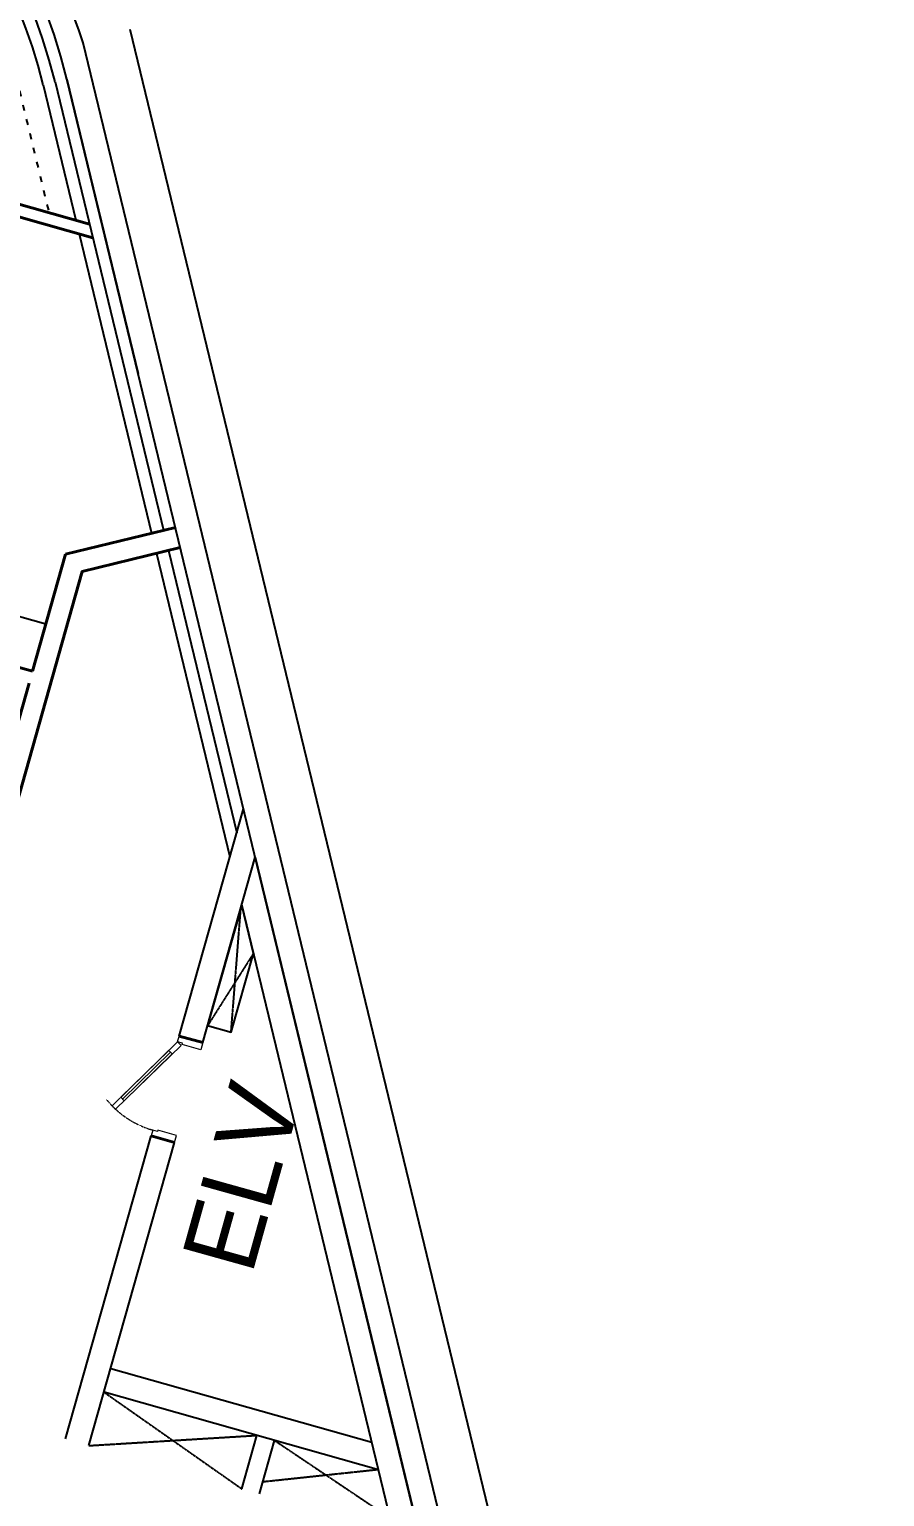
# Model space of a CAD drawing. Header units: millimetres. Extents: x -361702973 to 361248309, y -278557090 to 278849308.
# Drawn here: x 146831 to 153836, y 143999 to 156013 of the extents above; entities that cross this region are included whole.
import ezdxf

# ---------------------------------------------------------------- set-up
doc = ezdxf.new("R2010")
doc.units = ezdxf.units.MM
doc.header["$MEASUREMENT"] = 0
for name, pattern in [('ACAD_ISO03W100', [30, 12, -18]), ('HIDDEN', [0.375, 0.25, -0.125]), ('Xref_ST_MBDV Cot vach 30.7.2022$0$HIDDEN', [0.375, 0.25, -0.125])]:
    doc.linetypes.add(name, pattern=pattern)
for name, color, linetype in [('A-ANNO-ROOM', 50, 'Continuous'), ('A-CORE-OTLN', 160, 'Continuous'), ('IDEA - dim', 251, 'Continuous'), ('KT-Net manh', 139, 'Continuous'), ('KT-Tuong', 1, 'Continuous'), ('Xref_NT1+NT2_MBDV Cot vach_220729$0$ccu12-Thay', 7, 'Continuous'), ('Xref_ST_MBDV Cot vach 30.7.2022$0$KT-Khuat', 9, 'Xref_ST_MBDV Cot vach 30.7.2022$0$HIDDEN'), ('Xref_ST_MBDV Cot vach 30.7.2022$0$KT-Thay', 7, 'Continuous')]:
    doc.layers.add(name, color=color, linetype=linetype)
doc.layers.add('CUA', color=37, linetype='Continuous', lineweight=13)
doc.layers.add('KT-Net cat', color=1, linetype='Continuous', lineweight=40)
doc.styles.add('220126_HDN_HBA typical plan$0$211210_HDN_HBA_TYPICAL PLAN CORE OPT 1$0$HBA-Text', font='GOTHIC.TTF')

# ---------------------------------------------------------------- blocks, each defined once
blk = doc.blocks.new('A$C21AF0CCA')
at = {"layer": 'A-ANNO-ROOM', "insert": (1197.56892258345, 814.6835720778872), "char_height": 600, "attachment_point": 2, "rotation": 0.10542954816276216, "style": '220126_HDN_HBA typical plan$0$211210_HDN_HBA_TYPICAL PLAN CORE OPT 1$0$HBA-Text'}
blk.add_mtext_dynamic_manual_height_columns('A2a+', width=722857412.8743668, gutter_width=9765.624999999996, heights=[0], dxfattribs=at)
blk = doc.blocks.new('32')
at = {"layer": 'IDEA - dim'}
for p, q in [((-9943.335074022136, 8296.259236617581), (-6652.473969473605, 10149.85816255155)), ((-8799.999243296465, 8825.47872536468), (-6603.397773004122, 10062.7287935645)), ((-9992.411260953013, 8383.388610977316), (-7832.456075827547, 9599.997420653424)), ((-5649.999243296435, 9429.997420653453), (-5649.999243296435, 8299.997864108795)), ((-9894.258887091288, 8209.129862257818), (-8899.999243296319, 8769.153074811606))]:
    blk.add_line(p, q, dxfattribs=at)
for radius, end in [(4479.999999999994, 270.0000574254491), (4379.999999999994, 270.0000574254491), (4279.999999999994, 255.0214023201012)]:
    blk.add_arc((-7793.798086447598, 4479.992639660675), radius, 119.3906693412259, end, dxfattribs=at)
at = {"layer": 'KT-Net cat'}
for p, q in [((-6247.007619713651, 9429.997420653483), (-6701.548045996911, 10236.98376780805)), ((-5249.999243296435, 9429.997420653483), (-6247.007619713651, 9429.997420653483)), ((-5249.999243296435, 9429.997420653483), (-5249.999243296465, 6699.996824542395)), ((-8799.99924329629, 8940.250581279877), (-8799.999243296465, 5049.996915297714)), ((-8899.999243296406, 8883.924930726775), (-8899.999243296435, 4149.993084456932))]:
    blk.add_line(p, q, dxfattribs=at)
for points in [[(-5149.999243296406, 9429.997420653483), (-2049.999243296494, 9429.997420653512), (-2049.999243296552, 9599.997420653526), (-6147.649083082084, 9599.997420653453), (-6553.42811871889, 10320.41330180627)], [(-6886.332847264319, 10132.90249984367), (-6886.335084395352, 10132.90647162277)]]:
    blk.add_lwpolyline(points, dxfattribs=at)
at = {"layer": 'KT-Net manh', "linetype": 'ACAD_ISO03W100', "ltscale": 4}
blk.add_line((-9796.106513229242, 8034.871113538335), (-8899.999243296435, 8539.609362981166), dxfattribs=at)
blk = doc.blocks.new('*U125')
blk.add_line((-146.6025403784438, 32.67949192431114), (-622.9165150755389, 307.6794934344596))
for points in [[(-50, 0), (-699.5190554539831, 375.0000015101483), (-719.5190554539831, 340.3589853587708), (-70, -34.64101615137768)], [(-136.6025403784438, 49.99999999999999), (-156.6025403784438, 15.35898384862256), (-632.9165150755389, 290.3589853587708), (-612.9165150755389, 325.0000015101483)], [(-850.0000030202966, -200.0072450185651), (-790.0000030202966, -200.007245018565), (-790.0000030202966, -39.99999999999989), (-800.0000030202966, -39.99999999999989), (-800.0000030202966, 1.023181543615018e-13), (-850.0000030202966, 1.307398637919058e-13)], [(0, -200.0072450185651), (-60, -200.0072450185651), (-60, -40), (-50, -40), (-50, 0), (0, 0)]]:
    blk.add_lwpolyline(points, close=True)
at = {"linetype": 'HIDDEN'}
blk.add_arc((-50, 0), 750.0000030202966, 144.950468926476, 180, dxfattribs=at)
blk = doc.blocks.new('A$C300D0CFC')
at = {"layer": 'A-CORE-OTLN'}
for p, q in [((-2533.693510469166, -17034.2982864806, 0.0309558238546135), (737.7726845665602, -30544.65118141769, -0.03078749935719767)), ((-2646.258608667704, -17419.25258613119, 0.02941166167128663), (339.9089428412262, -29751.39206705126, -0.02694713811616558))]:
    blk.add_line(p, q, dxfattribs=at)
at = {"layer": 'KT-Net cat'}
for p, q in [((-3155.338684984483, -18498.62598810825, 0.02967626518616383), (-2962.864270500955, -18552.9996776394, 0.02968171915945986)), ((-3386.487427783082, -19316.59314138326, 0.02974172931764691), (-3194.01403016469, -19370.96654365174, 0.02974718326212895))]:
    blk.add_line(p, q, dxfattribs=at)
at = {"layer": 'KT-Tuong'}
for p, q in [((-3155.407161117124, -18498.61008240774), (-2629.65366873052, -16638.00589934486)), ((-2962.943401076016, -18552.99483275958), (-2533.744078117132, -17034.08898195851)), ((-2962.868854089291, -18553.01589760452, 0.02967302308694169), (-3155.407161117124, -18498.61008240771)), ((-4087.638197478023, -21797.73271785694, -2.364558038375742e-08), (-3386.54144951218, -19316.57787542214)), ((-3386.54144951218, -19316.57787542214, 0.02975007976370064), (-3194.078590575373, -19370.96581471796)), ((-3895.174434589804, -21852.11745813297, -2.364558038373709e-08), (-3194.078590575373, -19370.96581471796)), ((-1579.08634345344, -21826.41226414108, -0.005649097281966939), (-3717.091836968437, -21222.27286271215, -0.01381509873451224)), ((-1525.064203560876, -22049.51045026816, -0.004830122760348899), (-3771.462752213702, -21414.75262464862, -0.01000891045131272)), ((-2644.166144850315, -22205.61678153789, -2.315042260523552e-08), (-2520.56861347321, -21768.21387668839)), ((-2499.818322684092, -22246.40533674491, -2.315042260522197e-08), (-2376.220623391564, -21809.0018376545))]:
    blk.add_line(p, q, dxfattribs=at)
at = {"layer": 'Xref_ST_MBDV Cot vach 30.7.2022$0$KT-Khuat', "linetype": 'Xref_ST_MBDV Cot vach 30.7.2022$0$HIDDEN', "ltscale": 5}
for p, q in [((-2730.763022799569, -18467.15163504967, 0.02999920701625106), (-2651.293358848372, -17450.44745125668, 0.02999920701624966)), ((-2548.602879117068, -17822.54679422764, 0.0309558238546135), (-2923.234163752, -18412.76109697047, 0.0309558238546135)), ((-3771.462752213702, -21414.75262464862, -0.01000891045131272), (-2644.16613477451, -22205.61678438503, -2.356495968651229e-08)), ((-3895.174424514, -21852.11746098011, -2.406011746487155e-08), (-2520.56861347321, -21768.21387668839)), ((-2376.220623391506, -21809.0018376545), (-1429.301423016994, -22444.987243307)), ((-1525.064203560876, -22049.51045026816, -0.004830122760348899), (-2472.626003055542, -22150.17361353454))]:
    blk.add_line(p, q, dxfattribs=at)
at = {"layer": 'Xref_ST_MBDV Cot vach 30.7.2022$0$KT-Thay', "elevation": 0.0309558238546135}
blk.add_lwpolyline([(-2923.234163752, -18412.76109697047), (-2730.763022799569, -18467.15163504967), (-2548.602879117068, -17822.54679422764), (-2644.513996882364, -17426.45740485139)], close=True, dxfattribs=at)
at = {"layer": 'CUA', "extrusion": (3.654290467675971e-08, 6.970608144905129e-08, 0.999999999999997), "rotation": 74.22027725054747}
blk.add_blockref('*U125', (-3155.338684985566, -18498.62598810896, 0.028271493215553), dxfattribs=at)
at = {"layer": 'A-ANNO-ROOM', "extrusion": (1.041213202062627e-06, -2.941756091929255e-07, 0.9999999999994147), "insert": (-2936.38860447146, -19572.21549191515, 0.0006533764343584187), "char_height": 599.9999999999994, "attachment_point": 2, "text_direction": (0.2688703362725584, 0.9631763817041412, 3.39165507805013e-09), "style": '220126_HDN_HBA typical plan$0$211210_HDN_HBA_TYPICAL PLAN CORE OPT 1$0$HBA-Text'}
blk.add_mtext_dynamic_manual_height_columns('{\\C2;ELV}', width=2474.582894608894, gutter_width=6.249999999999996, heights=[0], dxfattribs=at)

msp = doc.modelspace()

# ---------------------------------------------------------------- linework, layer by layer
at = {"layer": 'IDEA - dim'}
for p, q in [((147969.7646324203, 151745.9609801785), (148529.3002800399, 149435.2160095875)), ((147872.5734140138, 151722.4265996969), (148473.8901582985, 149239.1359487805))]:
    msp.add_line(p, q, dxfattribs=at)
at = {"layer": 'Xref_NT1+NT2_MBDV Cot vach_220729$0$ccu12-Thay'}
for p, q in [((153144.901475061, 133348.311050688), (147656.7635738401, 156012.9743379426, -3.253740455186062e-07)), ((152739.4719857939, 133322.9943035154), (147272.074570844, 155902.0044701292, -3.253740455186062e-07))]:
    msp.add_line(p, q, dxfattribs=at)
at = {"layer": 'Xref_NT1+NT2_MBDV Cot vach_220729$0$ccu12-Thay', "elevation": 1.118653840349523e-10}
msp.add_lwpolyline([(138985.1669346856, 85871.77168881864), (152052.6653560594, 132116.71522419, 0.02468762443620558), (152344.7393308007, 133393.1446289456, 0.08689377473881693), (152346.5184385092, 134119.989313362), (151856.1595012849, 136121.0376444233), (147138.0639713992, 155605.6148341578, 0.7715449943642202), (138472.7544028564, 155769.6530893593), (124638.4568430293, 106818.0056210662)], format="xyb", dxfattribs=at)
at = {"layer": 'Xref_NT1+NT2_MBDV Cot vach_220729$0$ccu12-Thay'}
msp.add_arc((142312.4514034696, 154226.8052359579, -3.253740455186062e-07), 5234.89774842595, 18.6632940341923, 159.1676946495332, dxfattribs=at)

# ---------------------------------------------------------------- block references
at = {"layer": 'A-ANNO-ROOM'}
for p in [(-193366.6029767873, 192837.9996409905, 5.460855537377236e-05), (-194725.1126339572, 187914.7636662904, 5.460855537377236e-05), (-204628.500881133, 156603.4286092457, 5.461079910308954e-05), (-263479.6090599558, 50485.12915140932, 5.460850030168077e-05), (-269121.1781233152, 49296.5544193383, 5.460850030168077e-05), (-249390.2929153891, 45734.43883928895, 5.460850030168077e-05), (-231828.0778406897, 44407.82273046864, 5.460832008522107e-05), (-260545.3674363113, 42210.52099001262, 5.460850030168077e-05), (-266005.9544405445, 40714.37009385967, 5.460850030168077e-05), (-231175.8712175231, 40645.45605562796, 5.460850030168077e-05), (-228303.7210763374, 35687.765146195, 5.460832008522128e-05)]:
    msp.add_blockref('A$C21AF0CCA', p, dxfattribs=at)
at = {"layer": 'IDEA - dim', "rotation": 254.2212141373278}
msp.add_blockref('32', (136353.39035013, 148269.3753013818), dxfattribs=at)
at = {"layer": 'KT-Net manh'}
msp.add_blockref('A$C300D0CFC', (151214.3225953743, 166269.4929641738), dxfattribs=at)

doc.saveas('drawing.dxf')
